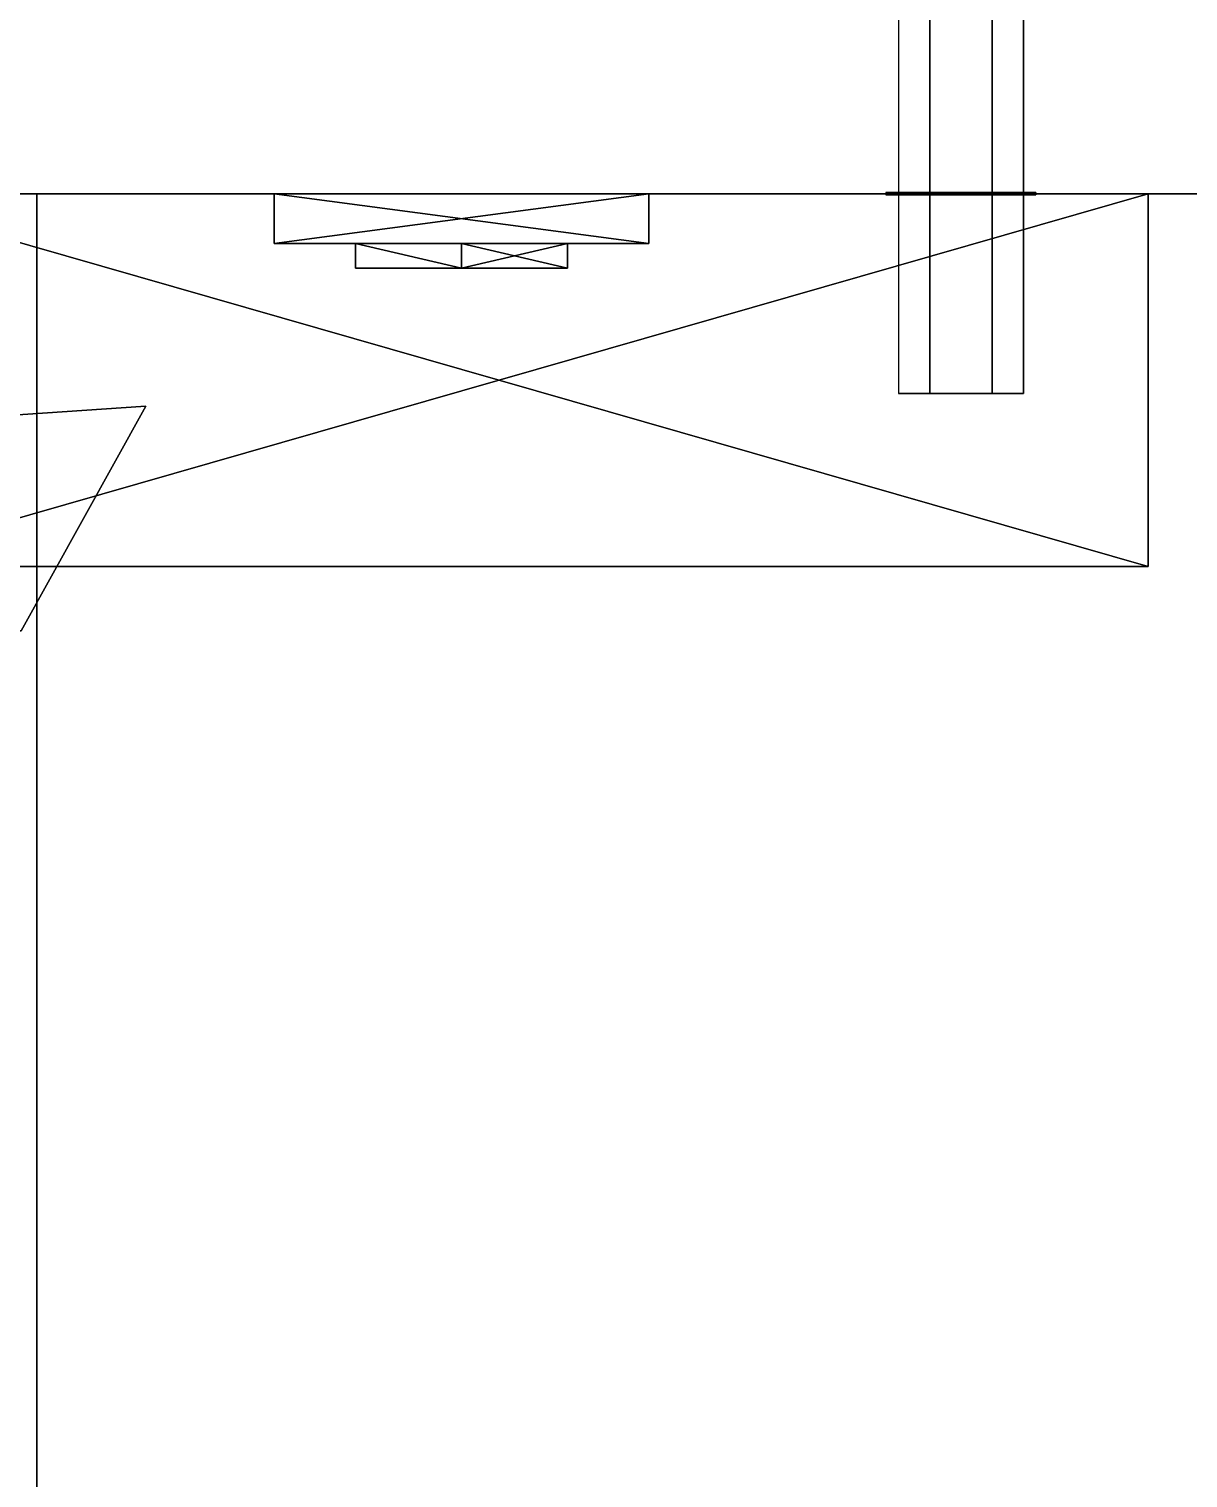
# Model space of a CAD drawing. Extents: x 0 to 4068, y -4475 to 0.
# Drawn here: x 3537.7 to 3584.1, y -3485.4 to -3427.4 of the extents above; entities that cross this region are included whole.
import ezdxf

# ---------------------------------------------------------------- set-up
doc = ezdxf.new("R2010")
doc.units = 0
for name, color, linetype in [('LAYER0', 7, 'CONTINUOUS'), ('LAYER101', 7, 'CONTINUOUS'), ('LAYER102', 253, 'CONTINUOUS'), ('LAYER110', 7, 'CONTINUOUS'), ('LAYER111', 7, 'CONTINUOUS'), ('LAYER115', 7, 'CONTINUOUS'), ('LAYER116', 45, 'CONTINUOUS'), ('LAYER117', 45, 'CONTINUOUS'), ('LAYER119', 45, 'CONTINUOUS'), ('LAYER121', 45, 'CONTINUOUS'), ('LAYER122', 45, 'CONTINUOUS'), ('LAYER127', 45, 'CONTINUOUS'), ('LAYER43', 45, 'CONTINUOUS'), ('LAYER44', 45, 'CONTINUOUS'), ('LAYER46', 45, 'CONTINUOUS'), ('LAYER5', 7, 'CONTINUOUS'), ('LAYER55', 254, 'CONTINUOUS'), ('LAYER56', 7, 'CONTINUOUS'), ('LAYER60', 43, 'CONTINUOUS'), ('LAYER61', 7, 'CONTINUOUS'), ('LAYER68', 7, 'CONTINUOUS'), ('LAYER72', 43, 'CONTINUOUS'), ('LAYER73', 7, 'CONTINUOUS'), ('LAYER92', 7, 'CONTINUOUS'), ('LAYER95', 43, 'CONTINUOUS'), ('LAYER96', 7, 'CONTINUOUS')]:
    doc.layers.add(name, color=color, linetype=linetype)

msp = doc.modelspace()

# ---------------------------------------------------------------- linework, layer by layer
at = {"layer": 'LAYER0', "invisible_edges": 1}
for points in [[(4068, 0), (0, -4475), (0, 0), (4068, 0)], [(0, -4475), (4068, 0), (4068, -4475), (0, -4475)]]:
    msp.add_3dface(points, dxfattribs=at)
at = {"layer": 'LAYER101'}
for points, invisible_edges in [([(3538, -3434, 2044), (3893.4, -4187, 2044), (3893.4, -3434, 2044), (3538, -3434, 2044)], 1), ([(3893.4, -4187, 2044), (3538, -3434, 2044), (3798, -4187, 2044), (3893.4, -4187, 2044)], 3), ([(3798, -4187, 2044), (3538, -3434, 2044), (3798, -4300.4, 2044), (3798, -4187, 2044)], 3), ([(3798, -4300.4, 2044), (3538, -3434, 2044), (3538, -3945, 2044), (3798, -4300.4, 2044)], 5), ([(3538, -3434, 526.5), (3893.4, -4187, 526.5), (3893.4, -3434, 526.5), (3538, -3434, 526.5)], 1), ([(3893.4, -4187, 526.5), (3538, -3434, 526.5), (3798, -4187, 526.5), (3893.4, -4187, 526.5)], 3), ([(3798, -4187, 526.5), (3538, -3434, 526.5), (3798, -4300.4, 526.5), (3798, -4187, 526.5)], 3), ([(3798, -4300.4, 526.5), (3538, -3434, 526.5), (3538, -3945, 526.5), (3798, -4300.4, 526.5)], 5)]:
    msp.add_3dface(points, dxfattribs=dict(at, invisible_edges=invisible_edges))
at = {"layer": 'LAYER102'}
for points in [[(3582.5, -3434, 1801.217), (3530.5, -3448.922, 1801.217), (3530.5, -3434, 1801.217), (3582.5, -3434, 1801.217)], [(3582.5, -3448.922, 1801.217), (3530.5, -3448.922, 1801.217), (3582.5, -3434, 1801.217), (3582.5, -3448.922, 1801.217)], [(3530.5, -3434, 1814.783), (3582.5, -3448.922, 1814.783), (3582.5, -3434, 1814.783), (3530.5, -3434, 1814.783)], [(3530.5, -3448.922, 1814.783), (3582.5, -3448.922, 1814.783), (3530.5, -3434, 1814.783), (3530.5, -3448.922, 1814.783)], [(3582.5, -3434, 2255.217), (3530.5, -3448.922, 2255.217), (3530.5, -3434, 2255.217), (3582.5, -3434, 2255.217)], [(3582.5, -3448.922, 2255.217), (3530.5, -3448.922, 2255.217), (3582.5, -3434, 2255.217), (3582.5, -3448.922, 2255.217)], [(3530.5, -3434, 2268.783), (3582.5, -3448.922, 2268.783), (3582.5, -3434, 2268.783), (3530.5, -3434, 2268.783)], [(3530.5, -3448.922, 2268.783), (3582.5, -3448.922, 2268.783), (3530.5, -3434, 2268.783), (3530.5, -3448.922, 2268.783)], [(3582.5, -3434, 251.217), (3530.5, -3448.921, 251.217), (3530.5, -3434, 251.217), (3582.5, -3434, 251.217)], [(3582.5, -3448.921, 251.217), (3530.5, -3448.921, 251.217), (3582.5, -3434, 251.217), (3582.5, -3448.921, 251.217)], [(3530.5, -3434, 264.783), (3582.5, -3448.921, 264.783), (3582.5, -3434, 264.783), (3530.5, -3434, 264.783)], [(3530.5, -3448.921, 264.783), (3582.5, -3448.921, 264.783), (3530.5, -3434, 264.783), (3530.5, -3448.921, 264.783)], [(3582.5, -3434, 770.217), (3530.5, -3448.921, 770.217), (3530.5, -3434, 770.217), (3582.5, -3434, 770.217)], [(3582.5, -3448.921, 770.217), (3530.5, -3448.921, 770.217), (3582.5, -3434, 770.217), (3582.5, -3448.921, 770.217)], [(3530.5, -3434, 783.783), (3582.5, -3448.921, 783.783), (3582.5, -3434, 783.783), (3530.5, -3434, 783.783)], [(3530.5, -3448.921, 783.783), (3582.5, -3448.921, 783.783), (3530.5, -3434, 783.783), (3530.5, -3448.921, 783.783)], [(3562.5, -3434, 1834), (3547.5, -3434, 1834), (3547.5, -3435.99, 1834), (3562.5, -3434, 1834)], [(3562.5, -3435.99, 1834), (3562.5, -3434, 1834), (3547.5, -3435.99, 1834), (3562.5, -3435.99, 1834)], [(3547.5, -3434, 1782), (3562.5, -3434, 1782), (3562.5, -3435.99, 1782), (3547.5, -3434, 1782)], [(3547.5, -3435.99, 1782), (3547.5, -3434, 1782), (3562.5, -3435.99, 1782), (3547.5, -3435.99, 1782)], [(3547.5, -3435.99, 1834), (3547.5, -3434, 1834), (3547.5, -3434, 1782), (3547.5, -3435.99, 1834)], [(3547.5, -3435.99, 1782), (3547.5, -3435.99, 1834), (3547.5, -3434, 1782), (3547.5, -3435.99, 1782)], [(3562.5, -3434, 2288), (3547.5, -3434, 2288), (3547.5, -3435.99, 2288), (3562.5, -3434, 2288)], [(3562.5, -3435.99, 2288), (3562.5, -3434, 2288), (3547.5, -3435.99, 2288), (3562.5, -3435.99, 2288)], [(3547.5, -3434, 2236), (3562.5, -3434, 2236), (3562.5, -3435.99, 2236), (3547.5, -3434, 2236)], [(3547.5, -3435.99, 2236), (3547.5, -3434, 2236), (3562.5, -3435.99, 2236), (3547.5, -3435.99, 2236)], [(3547.5, -3435.99, 2288), (3547.5, -3434, 2288), (3547.5, -3434, 2236), (3547.5, -3435.99, 2288)], [(3547.5, -3435.99, 2236), (3547.5, -3435.99, 2288), (3547.5, -3434, 2236), (3547.5, -3435.99, 2236)], [(3562.5, -3434, 284), (3547.5, -3434, 284), (3547.5, -3435.99, 284), (3562.5, -3434, 284)], [(3562.5, -3435.99, 284), (3562.5, -3434, 284), (3547.5, -3435.99, 284), (3562.5, -3435.99, 284)], [(3547.5, -3434, 232), (3562.5, -3434, 232), (3562.5, -3435.99, 232), (3547.5, -3434, 232)], [(3547.5, -3435.99, 232), (3547.5, -3434, 232), (3562.5, -3435.99, 232), (3547.5, -3435.99, 232)], [(3547.5, -3435.99, 284), (3547.5, -3434, 284), (3547.5, -3434, 232), (3547.5, -3435.99, 284)], [(3547.5, -3435.99, 232), (3547.5, -3435.99, 284), (3547.5, -3434, 232), (3547.5, -3435.99, 232)], [(3562.5, -3434, 803), (3547.5, -3434, 803), (3547.5, -3435.99, 803), (3562.5, -3434, 803)], [(3562.5, -3435.99, 803), (3562.5, -3434, 803), (3547.5, -3435.99, 803), (3562.5, -3435.99, 803)], [(3547.5, -3434, 751), (3562.5, -3434, 751), (3562.5, -3435.99, 751), (3547.5, -3434, 751)], [(3547.5, -3435.99, 751), (3547.5, -3434, 751), (3562.5, -3435.99, 751), (3547.5, -3435.99, 751)], [(3547.5, -3435.99, 803), (3547.5, -3434, 803), (3547.5, -3434, 751), (3547.5, -3435.99, 803)], [(3547.5, -3435.99, 751), (3547.5, -3435.99, 803), (3547.5, -3434, 751), (3547.5, -3435.99, 751)], [(3562.5, -3434, 1782), (3562.5, -3434, 1834), (3562.5, -3435.99, 1834), (3562.5, -3434, 1782)], [(3562.5, -3435.99, 1782), (3562.5, -3434, 1782), (3562.5, -3435.99, 1834), (3562.5, -3435.99, 1782)], [(3562.5, -3434, 2236), (3562.5, -3434, 2288), (3562.5, -3435.99, 2288), (3562.5, -3434, 2236)], [(3562.5, -3435.99, 2236), (3562.5, -3434, 2236), (3562.5, -3435.99, 2288), (3562.5, -3435.99, 2236)], [(3562.5, -3434, 232), (3562.5, -3434, 284), (3562.5, -3435.99, 284), (3562.5, -3434, 232)], [(3562.5, -3435.99, 232), (3562.5, -3434, 232), (3562.5, -3435.99, 284), (3562.5, -3435.99, 232)], [(3562.5, -3434, 751), (3562.5, -3434, 803), (3562.5, -3435.99, 803), (3562.5, -3434, 751)], [(3562.5, -3435.99, 751), (3562.5, -3434, 751), (3562.5, -3435.99, 803), (3562.5, -3435.99, 751)], [(3582.5, -3434, 1814.783), (3582.5, -3448.922, 1801.217), (3582.5, -3434, 1801.217), (3582.5, -3434, 1814.783)], [(3582.5, -3448.922, 1814.783), (3582.5, -3448.922, 1801.217), (3582.5, -3434, 1814.783), (3582.5, -3448.922, 1814.783)], [(3582.5, -3434, 2268.783), (3582.5, -3448.922, 2255.217), (3582.5, -3434, 2255.217), (3582.5, -3434, 2268.783)], [(3582.5, -3448.922, 2268.783), (3582.5, -3448.922, 2255.217), (3582.5, -3434, 2268.783), (3582.5, -3448.922, 2268.783)], [(3582.5, -3434, 264.783), (3582.5, -3448.921, 251.217), (3582.5, -3434, 251.217), (3582.5, -3434, 264.783)], [(3582.5, -3448.921, 264.783), (3582.5, -3448.921, 251.217), (3582.5, -3434, 264.783), (3582.5, -3448.921, 264.783)], [(3582.5, -3434, 783.783), (3582.5, -3448.921, 770.217), (3582.5, -3434, 770.217), (3582.5, -3434, 783.783)], [(3582.5, -3448.921, 783.783), (3582.5, -3448.921, 770.217), (3582.5, -3434, 783.783), (3582.5, -3448.921, 783.783)], [(3562.5, -3435.99, 1834), (3547.5, -3435.99, 1834), (3547.5, -3435.99, 1782), (3562.5, -3435.99, 1834)], [(3562.5, -3435.99, 1782), (3562.5, -3435.99, 1834), (3547.5, -3435.99, 1782), (3562.5, -3435.99, 1782)], [(3562.5, -3435.99, 2288), (3547.5, -3435.99, 2288), (3547.5, -3435.99, 2236), (3562.5, -3435.99, 2288)], [(3562.5, -3435.99, 2236), (3562.5, -3435.99, 2288), (3547.5, -3435.99, 2236), (3562.5, -3435.99, 2236)], [(3562.5, -3435.99, 284), (3547.5, -3435.99, 284), (3547.5, -3435.99, 232), (3562.5, -3435.99, 284)], [(3562.5, -3435.99, 232), (3562.5, -3435.99, 284), (3547.5, -3435.99, 232), (3562.5, -3435.99, 232)], [(3562.5, -3435.99, 803), (3547.5, -3435.99, 803), (3547.5, -3435.99, 751), (3562.5, -3435.99, 803)], [(3562.5, -3435.99, 751), (3562.5, -3435.99, 803), (3547.5, -3435.99, 751), (3562.5, -3435.99, 751)], [(3550.757, -3435.99, 1826.087), (3555, -3436.984, 1821.291), (3550.757, -3436.984, 1826.087), (3550.757, -3435.99, 1826.087)], [(3555, -3435.99, 1821.291), (3555, -3436.984, 1821.291), (3550.757, -3435.99, 1826.087), (3555, -3435.99, 1821.291)], [(3550.757, -3435.99, 1826.087), (3555, -3435.99, 1821.291), (3555, -3435.99, 1830.883), (3550.757, -3435.99, 1826.087)], [(3550.757, -3435.99, 1826.087), (3555, -3436.984, 1830.883), (3555, -3435.99, 1830.883), (3550.757, -3435.99, 1826.087)], [(3550.757, -3436.984, 1826.087), (3555, -3436.984, 1830.883), (3550.757, -3435.99, 1826.087), (3550.757, -3436.984, 1826.087)], [(3550.757, -3435.99, 1789.913), (3555, -3436.984, 1785.117), (3550.757, -3436.984, 1789.913), (3550.757, -3435.99, 1789.913)], [(3555, -3435.99, 1785.117), (3555, -3436.984, 1785.117), (3550.757, -3435.99, 1789.913), (3555, -3435.99, 1785.117)], [(3550.757, -3435.99, 1789.913), (3555, -3435.99, 1785.117), (3555, -3435.99, 1794.709), (3550.757, -3435.99, 1789.913)], [(3550.757, -3435.99, 1789.913), (3555, -3436.984, 1794.709), (3555, -3435.99, 1794.709), (3550.757, -3435.99, 1789.913)], [(3550.757, -3436.984, 1789.913), (3555, -3436.984, 1794.709), (3550.757, -3435.99, 1789.913), (3550.757, -3436.984, 1789.913)], [(3550.757, -3435.99, 2280.087), (3555, -3436.984, 2275.291), (3550.757, -3436.984, 2280.087), (3550.757, -3435.99, 2280.087)], [(3555, -3435.99, 2275.291), (3555, -3436.984, 2275.291), (3550.757, -3435.99, 2280.087), (3555, -3435.99, 2275.291)], [(3550.757, -3435.99, 2280.087), (3555, -3435.99, 2275.291), (3555, -3435.99, 2284.883), (3550.757, -3435.99, 2280.087)], [(3550.757, -3435.99, 2280.087), (3555, -3436.984, 2284.883), (3555, -3435.99, 2284.883), (3550.757, -3435.99, 2280.087)], [(3550.757, -3436.984, 2280.087), (3555, -3436.984, 2284.883), (3550.757, -3435.99, 2280.087), (3550.757, -3436.984, 2280.087)], [(3550.757, -3435.99, 2243.913), (3555, -3436.984, 2239.117), (3550.757, -3436.984, 2243.913), (3550.757, -3435.99, 2243.913)], [(3555, -3435.99, 2239.117), (3555, -3436.984, 2239.117), (3550.757, -3435.99, 2243.913), (3555, -3435.99, 2239.117)], [(3550.757, -3435.99, 2243.913), (3555, -3435.99, 2239.117), (3555, -3435.99, 2248.709), (3550.757, -3435.99, 2243.913)], [(3550.757, -3435.99, 2243.913), (3555, -3436.984, 2248.709), (3555, -3435.99, 2248.709), (3550.757, -3435.99, 2243.913)], [(3550.757, -3436.984, 2243.913), (3555, -3436.984, 2248.709), (3550.757, -3435.99, 2243.913), (3550.757, -3436.984, 2243.913)], [(3550.757, -3435.99, 276.087), (3555, -3436.984, 271.291), (3550.757, -3436.984, 276.087), (3550.757, -3435.99, 276.087)], [(3555, -3435.99, 271.291), (3555, -3436.984, 271.291), (3550.757, -3435.99, 276.087), (3555, -3435.99, 271.291)], [(3550.757, -3435.99, 276.087), (3555, -3435.99, 271.291), (3555, -3435.99, 280.883), (3550.757, -3435.99, 276.087)], [(3550.757, -3435.99, 276.087), (3555, -3436.984, 280.883), (3555, -3435.99, 280.883), (3550.757, -3435.99, 276.087)], [(3550.757, -3436.984, 276.087), (3555, -3436.984, 280.883), (3550.757, -3435.99, 276.087), (3550.757, -3436.984, 276.087)], [(3550.757, -3435.99, 239.913), (3555, -3436.984, 235.117), (3550.757, -3436.984, 239.913), (3550.757, -3435.99, 239.913)], [(3555, -3435.99, 235.117), (3555, -3436.984, 235.117), (3550.757, -3435.99, 239.913), (3555, -3435.99, 235.117)], [(3550.757, -3435.99, 239.913), (3555, -3435.99, 235.117), (3555, -3435.99, 244.709), (3550.757, -3435.99, 239.913)], [(3550.757, -3435.99, 239.913), (3555, -3436.984, 244.709), (3555, -3435.99, 244.709), (3550.757, -3435.99, 239.913)], [(3550.757, -3436.984, 239.913), (3555, -3436.984, 244.709), (3550.757, -3435.99, 239.913), (3550.757, -3436.984, 239.913)], [(3550.757, -3435.99, 795.087), (3555, -3436.984, 790.291), (3550.757, -3436.984, 795.087), (3550.757, -3435.99, 795.087)], [(3555, -3435.99, 790.291), (3555, -3436.984, 790.291), (3550.757, -3435.99, 795.087), (3555, -3435.99, 790.291)], [(3550.757, -3435.99, 795.087), (3555, -3435.99, 790.291), (3555, -3435.99, 799.883), (3550.757, -3435.99, 795.087)], [(3550.757, -3435.99, 795.087), (3555, -3436.984, 799.883), (3555, -3435.99, 799.883), (3550.757, -3435.99, 795.087)], [(3550.757, -3436.984, 795.087), (3555, -3436.984, 799.883), (3550.757, -3435.99, 795.087), (3550.757, -3436.984, 795.087)], [(3550.757, -3435.99, 758.913), (3555, -3436.984, 754.117), (3550.757, -3436.984, 758.913), (3550.757, -3435.99, 758.913)], [(3555, -3435.99, 754.117), (3555, -3436.984, 754.117), (3550.757, -3435.99, 758.913), (3555, -3435.99, 754.117)], [(3550.757, -3435.99, 758.913), (3555, -3435.99, 754.117), (3555, -3435.99, 763.709), (3550.757, -3435.99, 758.913)], [(3550.757, -3435.99, 758.913), (3555, -3436.984, 763.709), (3555, -3435.99, 763.709), (3550.757, -3435.99, 758.913)], [(3550.757, -3436.984, 758.913), (3555, -3436.984, 763.709), (3550.757, -3435.99, 758.913), (3550.757, -3436.984, 758.913)], [(3555, -3435.99, 1821.291), (3559.243, -3436.984, 1826.087), (3555, -3436.984, 1821.291), (3555, -3435.99, 1821.291)], [(3559.243, -3435.99, 1826.087), (3559.243, -3436.984, 1826.087), (3555, -3435.99, 1821.291), (3559.243, -3435.99, 1826.087)], [(3559.243, -3435.99, 1826.087), (3555, -3436.984, 1830.883), (3559.243, -3436.984, 1826.087), (3559.243, -3435.99, 1826.087)], [(3555, -3435.99, 1830.883), (3555, -3436.984, 1830.883), (3559.243, -3435.99, 1826.087), (3555, -3435.99, 1830.883)], [(3555, -3435.99, 1821.291), (3559.243, -3435.99, 1826.087), (3555, -3435.99, 1830.883), (3555, -3435.99, 1821.291)], [(3555, -3435.99, 1785.117), (3559.243, -3436.984, 1789.913), (3555, -3436.984, 1785.117), (3555, -3435.99, 1785.117)], [(3559.243, -3435.99, 1789.913), (3559.243, -3436.984, 1789.913), (3555, -3435.99, 1785.117), (3559.243, -3435.99, 1789.913)], [(3559.243, -3435.99, 1789.913), (3555, -3436.984, 1794.709), (3559.243, -3436.984, 1789.913), (3559.243, -3435.99, 1789.913)], [(3555, -3435.99, 1794.709), (3555, -3436.984, 1794.709), (3559.243, -3435.99, 1789.913), (3555, -3435.99, 1794.709)], [(3555, -3435.99, 1785.117), (3559.243, -3435.99, 1789.913), (3555, -3435.99, 1794.709), (3555, -3435.99, 1785.117)], [(3555, -3435.99, 2275.291), (3559.243, -3436.984, 2280.087), (3555, -3436.984, 2275.291), (3555, -3435.99, 2275.291)], [(3559.243, -3435.99, 2280.087), (3559.243, -3436.984, 2280.087), (3555, -3435.99, 2275.291), (3559.243, -3435.99, 2280.087)], [(3559.243, -3435.99, 2280.087), (3555, -3436.984, 2284.883), (3559.243, -3436.984, 2280.087), (3559.243, -3435.99, 2280.087)], [(3555, -3435.99, 2284.883), (3555, -3436.984, 2284.883), (3559.243, -3435.99, 2280.087), (3555, -3435.99, 2284.883)], [(3555, -3435.99, 2275.291), (3559.243, -3435.99, 2280.087), (3555, -3435.99, 2284.883), (3555, -3435.99, 2275.291)], [(3555, -3435.99, 2239.117), (3559.243, -3436.984, 2243.913), (3555, -3436.984, 2239.117), (3555, -3435.99, 2239.117)], [(3559.243, -3435.99, 2243.913), (3559.243, -3436.984, 2243.913), (3555, -3435.99, 2239.117), (3559.243, -3435.99, 2243.913)], [(3559.243, -3435.99, 2243.913), (3555, -3436.984, 2248.709), (3559.243, -3436.984, 2243.913), (3559.243, -3435.99, 2243.913)], [(3555, -3435.99, 2248.709), (3555, -3436.984, 2248.709), (3559.243, -3435.99, 2243.913), (3555, -3435.99, 2248.709)], [(3555, -3435.99, 2239.117), (3559.243, -3435.99, 2243.913), (3555, -3435.99, 2248.709), (3555, -3435.99, 2239.117)], [(3555, -3435.99, 271.291), (3559.243, -3436.984, 276.087), (3555, -3436.984, 271.291), (3555, -3435.99, 271.291)], [(3559.243, -3435.99, 276.087), (3559.243, -3436.984, 276.087), (3555, -3435.99, 271.291), (3559.243, -3435.99, 276.087)], [(3559.243, -3435.99, 276.087), (3555, -3436.984, 280.883), (3559.243, -3436.984, 276.087), (3559.243, -3435.99, 276.087)], [(3555, -3435.99, 280.883), (3555, -3436.984, 280.883), (3559.243, -3435.99, 276.087), (3555, -3435.99, 280.883)], [(3555, -3435.99, 271.291), (3559.243, -3435.99, 276.087), (3555, -3435.99, 280.883), (3555, -3435.99, 271.291)], [(3555, -3435.99, 235.117), (3559.243, -3436.984, 239.913), (3555, -3436.984, 235.117), (3555, -3435.99, 235.117)], [(3559.243, -3435.99, 239.913), (3559.243, -3436.984, 239.913), (3555, -3435.99, 235.117), (3559.243, -3435.99, 239.913)], [(3559.243, -3435.99, 239.913), (3555, -3436.984, 244.709), (3559.243, -3436.984, 239.913), (3559.243, -3435.99, 239.913)], [(3555, -3435.99, 244.709), (3555, -3436.984, 244.709), (3559.243, -3435.99, 239.913), (3555, -3435.99, 244.709)], [(3555, -3435.99, 235.117), (3559.243, -3435.99, 239.913), (3555, -3435.99, 244.709), (3555, -3435.99, 235.117)], [(3555, -3435.99, 790.291), (3559.243, -3436.984, 795.087), (3555, -3436.984, 790.291), (3555, -3435.99, 790.291)], [(3559.243, -3435.99, 795.087), (3559.243, -3436.984, 795.087), (3555, -3435.99, 790.291), (3559.243, -3435.99, 795.087)], [(3559.243, -3435.99, 795.087), (3555, -3436.984, 799.883), (3559.243, -3436.984, 795.087), (3559.243, -3435.99, 795.087)], [(3555, -3435.99, 799.883), (3555, -3436.984, 799.883), (3559.243, -3435.99, 795.087), (3555, -3435.99, 799.883)], [(3555, -3435.99, 790.291), (3559.243, -3435.99, 795.087), (3555, -3435.99, 799.883), (3555, -3435.99, 790.291)], [(3555, -3435.99, 754.117), (3559.243, -3436.984, 758.913), (3555, -3436.984, 754.117), (3555, -3435.99, 754.117)], [(3559.243, -3435.99, 758.913), (3559.243, -3436.984, 758.913), (3555, -3435.99, 754.117), (3559.243, -3435.99, 758.913)], [(3559.243, -3435.99, 758.913), (3555, -3436.984, 763.709), (3559.243, -3436.984, 758.913), (3559.243, -3435.99, 758.913)], [(3555, -3435.99, 763.709), (3555, -3436.984, 763.709), (3559.243, -3435.99, 758.913), (3555, -3435.99, 763.709)], [(3555, -3435.99, 754.117), (3559.243, -3435.99, 758.913), (3555, -3435.99, 763.709), (3555, -3435.99, 754.117)], [(3550.757, -3436.984, 1826.087), (3559.243, -3436.984, 1826.087), (3555, -3436.984, 1830.883), (3550.757, -3436.984, 1826.087)], [(3555, -3436.984, 1821.291), (3559.243, -3436.984, 1826.087), (3550.757, -3436.984, 1826.087), (3555, -3436.984, 1821.291)], [(3550.757, -3436.984, 1789.913), (3559.243, -3436.984, 1789.913), (3555, -3436.984, 1794.709), (3550.757, -3436.984, 1789.913)], [(3555, -3436.984, 1785.117), (3559.243, -3436.984, 1789.913), (3550.757, -3436.984, 1789.913), (3555, -3436.984, 1785.117)], [(3550.757, -3436.984, 2280.087), (3559.243, -3436.984, 2280.087), (3555, -3436.984, 2284.883), (3550.757, -3436.984, 2280.087)], [(3555, -3436.984, 2275.291), (3559.243, -3436.984, 2280.087), (3550.757, -3436.984, 2280.087), (3555, -3436.984, 2275.291)], [(3550.757, -3436.984, 2243.913), (3559.243, -3436.984, 2243.913), (3555, -3436.984, 2248.709), (3550.757, -3436.984, 2243.913)], [(3555, -3436.984, 2239.117), (3559.243, -3436.984, 2243.913), (3550.757, -3436.984, 2243.913), (3555, -3436.984, 2239.117)], [(3550.757, -3436.984, 276.087), (3559.243, -3436.984, 276.087), (3555, -3436.984, 280.883), (3550.757, -3436.984, 276.087)], [(3555, -3436.984, 271.291), (3559.243, -3436.984, 276.087), (3550.757, -3436.984, 276.087), (3555, -3436.984, 271.291)], [(3550.757, -3436.984, 239.913), (3559.243, -3436.984, 239.913), (3555, -3436.984, 244.709), (3550.757, -3436.984, 239.913)], [(3555, -3436.984, 235.117), (3559.243, -3436.984, 239.913), (3550.757, -3436.984, 239.913), (3555, -3436.984, 235.117)], [(3550.757, -3436.984, 795.087), (3559.243, -3436.984, 795.087), (3555, -3436.984, 799.883), (3550.757, -3436.984, 795.087)], [(3555, -3436.984, 790.291), (3559.243, -3436.984, 795.087), (3550.757, -3436.984, 795.087), (3555, -3436.984, 790.291)], [(3550.757, -3436.984, 758.913), (3559.243, -3436.984, 758.913), (3555, -3436.984, 763.709), (3550.757, -3436.984, 758.913)], [(3555, -3436.984, 754.117), (3559.243, -3436.984, 758.913), (3550.757, -3436.984, 758.913), (3555, -3436.984, 754.117)], [(3542.365, -3442.5, 1800.5), (3542.365, -3442.5, 1800.5), (3513, -3444.5, 1800.5), (3542.365, -3442.5, 1800.5)], [(3513, -3451.5, 1800.5), (3513, -3444.5, 1800.5), (3542.365, -3442.5, 1800.5), (3537.365, -3451.5, 1800.5)], [(3537.365, -3451.5, 1815.5), (3542.365, -3442.5, 1815.5), (3513, -3444.5, 1815.5), (3513, -3451.5, 1815.5)], [(3542.365, -3442.5, 2254.5), (3542.365, -3442.5, 2254.5), (3513, -3444.5, 2254.5), (3542.365, -3442.5, 2254.5)], [(3513, -3451.5, 2254.5), (3513, -3444.5, 2254.5), (3542.365, -3442.5, 2254.5), (3537.365, -3451.5, 2254.5)], [(3537.365, -3451.5, 2269.5), (3542.365, -3442.5, 2269.5), (3513, -3444.5, 2269.5), (3513, -3451.5, 2269.5)], [(3542.365, -3442.5, 250.5), (3542.365, -3442.5, 250.5), (3513, -3444.5, 250.5), (3542.365, -3442.5, 250.5)], [(3513, -3451.5, 250.5), (3513, -3444.5, 250.5), (3542.365, -3442.5, 250.5), (3537.365, -3451.5, 250.5)], [(3537.365, -3451.5, 265.5), (3542.365, -3442.5, 265.5), (3513, -3444.5, 265.5), (3513, -3451.5, 265.5)], [(3542.365, -3442.5, 769.5), (3542.365, -3442.5, 769.5), (3513, -3444.5, 769.5), (3542.365, -3442.5, 769.5)], [(3513, -3451.5, 769.5), (3513, -3444.5, 769.5), (3542.365, -3442.5, 769.5), (3537.365, -3451.5, 769.5)], [(3537.365, -3451.5, 784.5), (3542.365, -3442.5, 784.5), (3513, -3444.5, 784.5), (3513, -3451.5, 784.5)], [(3582.5, -3448.921, 251.217), (3530.5, -3448.921, 264.783), (3530.5, -3448.921, 251.217), (3582.5, -3448.921, 251.217)], [(3582.5, -3448.921, 264.783), (3530.5, -3448.921, 264.783), (3582.5, -3448.921, 251.217), (3582.5, -3448.921, 264.783)], [(3582.5, -3448.921, 770.217), (3530.5, -3448.921, 783.783), (3530.5, -3448.921, 770.217), (3582.5, -3448.921, 770.217)], [(3582.5, -3448.921, 783.783), (3530.5, -3448.921, 783.783), (3582.5, -3448.921, 770.217), (3582.5, -3448.921, 783.783)], [(3582.5, -3448.922, 1801.217), (3530.5, -3448.922, 1814.783), (3530.5, -3448.922, 1801.217), (3582.5, -3448.922, 1801.217)], [(3582.5, -3448.922, 1814.783), (3530.5, -3448.922, 1814.783), (3582.5, -3448.922, 1801.217), (3582.5, -3448.922, 1814.783)], [(3582.5, -3448.922, 2255.217), (3530.5, -3448.922, 2268.783), (3530.5, -3448.922, 2255.217), (3582.5, -3448.922, 2255.217)], [(3582.5, -3448.922, 2268.783), (3530.5, -3448.922, 2268.783), (3582.5, -3448.922, 2255.217), (3582.5, -3448.922, 2268.783)]]:
    msp.add_3dface(points, dxfattribs=at)
at = {"layer": 'LAYER110', "invisible_edges": 1}
for points in [[(3599, -4307, 861.5), (3519, -3434, 861.5), (3599, -3434, 861.5), (3599, -4307, 861.5)], [(3519, -3434, 861.5), (3599, -4307, 861.5), (3519, -4307, 861.5), (3519, -3434, 861.5)]]:
    msp.add_3dface(points, dxfattribs=at)
at = {"layer": 'LAYER111', "invisible_edges": 1}
for points in [[(3599, -3434, 879.5), (3519, -3434, 861.5), (3519, -3434, 879.5), (3599, -3434, 879.5)], [(3519, -3434, 861.5), (3599, -3434, 879.5), (3599, -3434, 861.5), (3519, -3434, 861.5)]]:
    msp.add_3dface(points, dxfattribs=at)
at = {"layer": 'LAYER115', "invisible_edges": 1}
for points in [[(3519, -4307, 879.5), (3599, -3434, 879.5), (3519, -3434, 879.5), (3519, -4307, 879.5)], [(3599, -3434, 879.5), (3519, -4307, 879.5), (3599, -4307, 879.5), (3599, -3434, 879.5)]]:
    msp.add_3dface(points, dxfattribs=at)
at = {"layer": 'LAYER116', "invisible_edges": 1}
for points in [[(3495, -3416, 880), (3918, -4325, 880), (3495, -4325, 880), (3495, -3416, 880)], [(3918, -4325, 880), (3495, -3416, 880), (3918, -3416, 880), (3918, -4325, 880)]]:
    msp.add_3dface(points, dxfattribs=at)
at = {"layer": 'LAYER117', "invisible_edges": 1}
for points in [[(3495, -3434, 898), (3918, -3416, 898), (3918, -3434, 898), (3495, -3434, 898)], [(3918, -3416, 898), (3495, -3434, 898), (3495, -3416, 898), (3918, -3416, 898)]]:
    msp.add_3dface(points, dxfattribs=at)
at = {"layer": 'LAYER119', "invisible_edges": 1}
for points in [[(3495, -3416, 1687), (3918, -3434, 1687), (3918, -3416, 1687), (3495, -3416, 1687)], [(3918, -3434, 1687), (3495, -3416, 1687), (3495, -3434, 1687), (3918, -3434, 1687)]]:
    msp.add_3dface(points, dxfattribs=at)
at = {"layer": 'LAYER121', "invisible_edges": 1}
for points in [[(3918, -3416, 898), (3495, -4325, 898), (3918, -4325, 898), (3918, -3416, 898)], [(3495, -4325, 898), (3918, -3416, 898), (3495, -3416, 898), (3495, -4325, 898)], [(3918, -3434, 1687), (3495, -3434, 898), (3918, -3434, 898), (3918, -3434, 1687)], [(3495, -3434, 898), (3918, -3434, 1687), (3495, -3434, 1687), (3495, -3434, 898)]]:
    msp.add_3dface(points, dxfattribs=at)
at = {"layer": 'LAYER122', "invisible_edges": 1}
for points in [[(3495, -4325, 1705), (3918, -3416, 1705), (3495, -3416, 1705), (3495, -4325, 1705)], [(3918, -3416, 1705), (3495, -4325, 1705), (3918, -4325, 1705), (3918, -3416, 1705)]]:
    msp.add_3dface(points, dxfattribs=at)
at = {"layer": 'LAYER127', "invisible_edges": 1}
for points in [[(3918, -4325, 1687), (3495, -3416, 1687), (3918, -3416, 1687), (3918, -4325, 1687)], [(3495, -3416, 1687), (3918, -4325, 1687), (3495, -4325, 1687), (3495, -3416, 1687)]]:
    msp.add_3dface(points, dxfattribs=at)
at = {"layer": 'LAYER43', "invisible_edges": 1}
for points in [[(3918, -3434, 2365), (3518, -3434, 1705), (3918, -3434, 1705), (3918, -3434, 2365)], [(3518, -3434, 1705), (3918, -3434, 2365), (3518, -3434, 2365), (3518, -3434, 1705)], [(3918, -3434, 880), (3518, -3434, 155), (3918, -3434, 155), (3918, -3434, 880)], [(3518, -3434, 155), (3918, -3434, 880), (3518, -3434, 880), (3518, -3434, 155)]]:
    msp.add_3dface(points, dxfattribs=at)
at = {"layer": 'LAYER44', "invisible_edges": 1}
for points in [[(3918, -3416, 1705), (3518, -3434, 1705), (3518, -3416, 1705), (3918, -3416, 1705)], [(3518, -3434, 1705), (3918, -3416, 1705), (3918, -3434, 1705), (3518, -3434, 1705)], [(3918, -3416, 155), (3518, -3434, 155), (3518, -3416, 155), (3918, -3416, 155)], [(3518, -3434, 155), (3918, -3416, 155), (3918, -3434, 155), (3518, -3434, 155)]]:
    msp.add_3dface(points, dxfattribs=at)
at = {"layer": 'LAYER46', "invisible_edges": 1}
for points in [[(3918, -3434, 2365), (3518, -3416, 2365), (3518, -3434, 2365), (3918, -3434, 2365)], [(3518, -3416, 2365), (3918, -3434, 2365), (3918, -3416, 2365), (3518, -3416, 2365)], [(3918, -3434, 880), (3518, -3416, 880), (3518, -3434, 880), (3918, -3434, 880)], [(3518, -3416, 880), (3918, -3434, 880), (3918, -3416, 880), (3518, -3416, 880)]]:
    msp.add_3dface(points, dxfattribs=at)
at = {"layer": 'LAYER5', "invisible_edges": 1}
for points in [[(4068, -4475, 5), (0, 0, 5), (0, -4475, 5), (4068, -4475, 5)], [(0, 0, 5), (4068, -4475, 5), (4068, 0, 5), (0, 0, 5)]]:
    msp.add_3dface(points, dxfattribs=at)
at = {"layer": 'LAYER55'}
for points in [[(3578, -3433.95, 2023.5), (3572, -3433.95, 2023.5), (3573.5, -3433.95, 2026.098), (3576.5, -3433.95, 2026.098)], [(3578, -3433.95, 2023.5), (3572, -3433.95, 2023.5), (3573.5, -3433.95, 2020.902), (3576.5, -3433.95, 2020.902)], [(3578, -3433.95, 506), (3572, -3433.95, 506), (3573.5, -3433.95, 508.598), (3576.5, -3433.95, 508.598)], [(3578, -3433.95, 506), (3572, -3433.95, 506), (3573.5, -3433.95, 503.402), (3576.5, -3433.95, 503.402)], [(3578, -3434.05, 2023.5), (3572, -3434.05, 2023.5), (3573.5, -3434.05, 2026.098), (3576.5, -3434.05, 2026.098)], [(3578, -3434.05, 2023.5), (3572, -3434.05, 2023.5), (3573.5, -3434.05, 2020.902), (3576.5, -3434.05, 2020.902)], [(3578, -3434.05, 506), (3572, -3434.05, 506), (3573.5, -3434.05, 508.598), (3576.5, -3434.05, 508.598)], [(3578, -3434.05, 506), (3572, -3434.05, 506), (3573.5, -3434.05, 503.402), (3576.5, -3434.05, 503.402)], [(3572.5, -3442, 2023.5), (3577.5, -3442, 2023.5), (3576.25, -3442, 2025.665), (3573.75, -3442, 2025.665)], [(3572.5, -3442, 2023.5), (3573.75, -3442, 2021.335), (3576.25, -3442, 2021.335), (3577.5, -3442, 2023.5)], [(3572.5, -3442, 506), (3577.5, -3442, 506), (3576.25, -3442, 508.165), (3573.75, -3442, 508.165)], [(3572.5, -3442, 506), (3573.75, -3442, 503.835), (3576.25, -3442, 503.835), (3577.5, -3442, 506)]]:
    msp.add_3dface(points, dxfattribs=at)
at = {"layer": 'LAYER56', "invisible_edges": 1}
for points in [[(3518, -3434, 2364), (3918, -4325, 2364), (3918, -3434, 2364), (3518, -3434, 2364)], [(3918, -4325, 2364), (3518, -3434, 2364), (3518, -4325, 2364), (3918, -4325, 2364)]]:
    msp.add_3dface(points, dxfattribs=at)
at = {"layer": 'LAYER60', "invisible_edges": 1}
for points in [[(3918, -3434, 2346), (3518, -3434, 2364), (3918, -3434, 2364), (3918, -3434, 2346)], [(3518, -3434, 2364), (3918, -3434, 2346), (3518, -3434, 2346), (3518, -3434, 2364)]]:
    msp.add_3dface(points, dxfattribs=at)
at = {"layer": 'LAYER61', "invisible_edges": 1}
for points in [[(3518, -4325, 2346), (3918, -3434, 2346), (3918, -4325, 2346), (3518, -4325, 2346)], [(3918, -3434, 2346), (3518, -4325, 2346), (3518, -3434, 2346), (3918, -3434, 2346)]]:
    msp.add_3dface(points, dxfattribs=at)
at = {"layer": 'LAYER68', "invisible_edges": 1}
for points in [[(3518, -3434, 1724), (3918, -4325, 1724), (3918, -3434, 1724), (3518, -3434, 1724)], [(3918, -4325, 1724), (3518, -3434, 1724), (3518, -4325, 1724), (3918, -4325, 1724)], [(3518, -3434, 174), (3918, -4325, 174), (3918, -3434, 174), (3518, -3434, 174)], [(3918, -4325, 174), (3518, -3434, 174), (3518, -4325, 174), (3918, -4325, 174)]]:
    msp.add_3dface(points, dxfattribs=at)
at = {"layer": 'LAYER72', "invisible_edges": 1}
for points in [[(3918, -3434, 1706), (3518, -3434, 1724), (3918, -3434, 1724), (3918, -3434, 1706)], [(3518, -3434, 1724), (3918, -3434, 1706), (3518, -3434, 1706), (3518, -3434, 1724)], [(3918, -3434, 156), (3518, -3434, 174), (3918, -3434, 174), (3918, -3434, 156)], [(3518, -3434, 174), (3918, -3434, 156), (3518, -3434, 156), (3518, -3434, 174)]]:
    msp.add_3dface(points, dxfattribs=at)
at = {"layer": 'LAYER73', "invisible_edges": 1}
for points in [[(3518, -4325, 1706), (3918, -3434, 1706), (3918, -4325, 1706), (3518, -4325, 1706)], [(3918, -3434, 1706), (3518, -4325, 1706), (3518, -3434, 1706), (3918, -3434, 1706)], [(3518, -4325, 156), (3918, -3434, 156), (3918, -4325, 156), (3518, -4325, 156)], [(3918, -3434, 156), (3518, -4325, 156), (3518, -3434, 156), (3918, -3434, 156)]]:
    msp.add_3dface(points, dxfattribs=at)
at = {"layer": 'LAYER92', "invisible_edges": 3}
for points in [[(3893.4, -3434, 2026), (3798, -4187, 2026), (3538, -3434, 2026), (3893.4, -3434, 2026)], [(3538, -3434, 2026), (3798, -4187, 2026), (3538, -3945, 2026), (3538, -3434, 2026)], [(3893.4, -3434, 508.5), (3798, -4187, 508.5), (3538, -3434, 508.5), (3893.4, -3434, 508.5)], [(3538, -3434, 508.5), (3798, -4187, 508.5), (3538, -3945, 508.5), (3538, -3434, 508.5)]]:
    msp.add_3dface(points, dxfattribs=at)
at = {"layer": 'LAYER95', "invisible_edges": 1}
for points in [[(3538, -3434, 2044), (3893.4, -3434, 2026), (3538, -3434, 2026), (3538, -3434, 2044)], [(3893.4, -3434, 2026), (3538, -3434, 2044), (3893.4, -3434, 2044), (3893.4, -3434, 2026)], [(3538, -3434, 526.5), (3893.4, -3434, 508.5), (3538, -3434, 508.5), (3538, -3434, 526.5)], [(3893.4, -3434, 508.5), (3538, -3434, 526.5), (3893.4, -3434, 526.5), (3893.4, -3434, 508.5)]]:
    msp.add_3dface(points, dxfattribs=at)
at = {"layer": 'LAYER96', "invisible_edges": 1}
for points in [[(3538, -3945, 2026), (3538, -3434, 2044), (3538, -3434, 2026), (3538, -3945, 2026)], [(3538, -3434, 2044), (3538, -3945, 2026), (3538, -3945, 2044), (3538, -3434, 2044)], [(3538, -3945, 508.5), (3538, -3434, 526.5), (3538, -3434, 508.5), (3538, -3945, 508.5)], [(3538, -3434, 526.5), (3538, -3945, 508.5), (3538, -3945, 526.5), (3538, -3434, 526.5)]]:
    msp.add_3dface(points, dxfattribs=at)

# ---------------------------------------------------------------- meshes
at = {"layer": 'LAYER55'}
mesh = msp.add_polymesh((2, 6), dxfattribs=dict(at, n_close=True))
for k, corner in enumerate([(3572.5, -3442, 2023.5), (3573.75, -3442, 2025.665), (3576.25, -3442, 2025.665), (3577.5, -3442, 2023.5), (3576.25, -3442, 2021.335), (3573.75, -3442, 2021.335), (3572.5, -3426, 2023.5), (3573.75, -3426, 2025.665), (3576.25, -3426, 2025.665), (3577.5, -3426, 2023.5), (3576.25, -3426, 2021.335), (3573.75, -3426, 2021.335)]):
    mesh.set_mesh_vertex(divmod(k, 6), corner)
mesh = msp.add_polymesh((2, 6), dxfattribs=dict(at, n_close=True))
for k, corner in enumerate([(3572.5, -3442, 506), (3573.75, -3442, 508.165), (3576.25, -3442, 508.165), (3577.5, -3442, 506), (3576.25, -3442, 503.835), (3573.75, -3442, 503.835), (3572.5, -3426, 506), (3573.75, -3426, 508.165), (3576.25, -3426, 508.165), (3577.5, -3426, 506), (3576.25, -3426, 503.835), (3573.75, -3426, 503.835)]):
    mesh.set_mesh_vertex(divmod(k, 6), corner)
mesh = msp.add_polymesh((2, 6), dxfattribs=dict(at, n_close=True))
for k, corner in enumerate([(3572, -3434.05, 2023.5), (3573.5, -3434.05, 2026.098), (3576.5, -3434.05, 2026.098), (3578, -3434.05, 2023.5), (3576.5, -3434.05, 2020.902), (3573.5, -3434.05, 2020.902), (3572, -3433.95, 2023.5), (3573.5, -3433.95, 2026.098), (3576.5, -3433.95, 2026.098), (3578, -3433.95, 2023.5), (3576.5, -3433.95, 2020.902), (3573.5, -3433.95, 2020.902)]):
    mesh.set_mesh_vertex(divmod(k, 6), corner)
mesh = msp.add_polymesh((2, 6), dxfattribs=dict(at, n_close=True))
for k, corner in enumerate([(3572, -3434.05, 506), (3573.5, -3434.05, 508.598), (3576.5, -3434.05, 508.598), (3578, -3434.05, 506), (3576.5, -3434.05, 503.402), (3573.5, -3434.05, 503.402), (3572, -3433.95, 506), (3573.5, -3433.95, 508.598), (3576.5, -3433.95, 508.598), (3578, -3433.95, 506), (3576.5, -3433.95, 503.402), (3573.5, -3433.95, 503.402)]):
    mesh.set_mesh_vertex(divmod(k, 6), corner)

doc.saveas('drawing.dxf')
